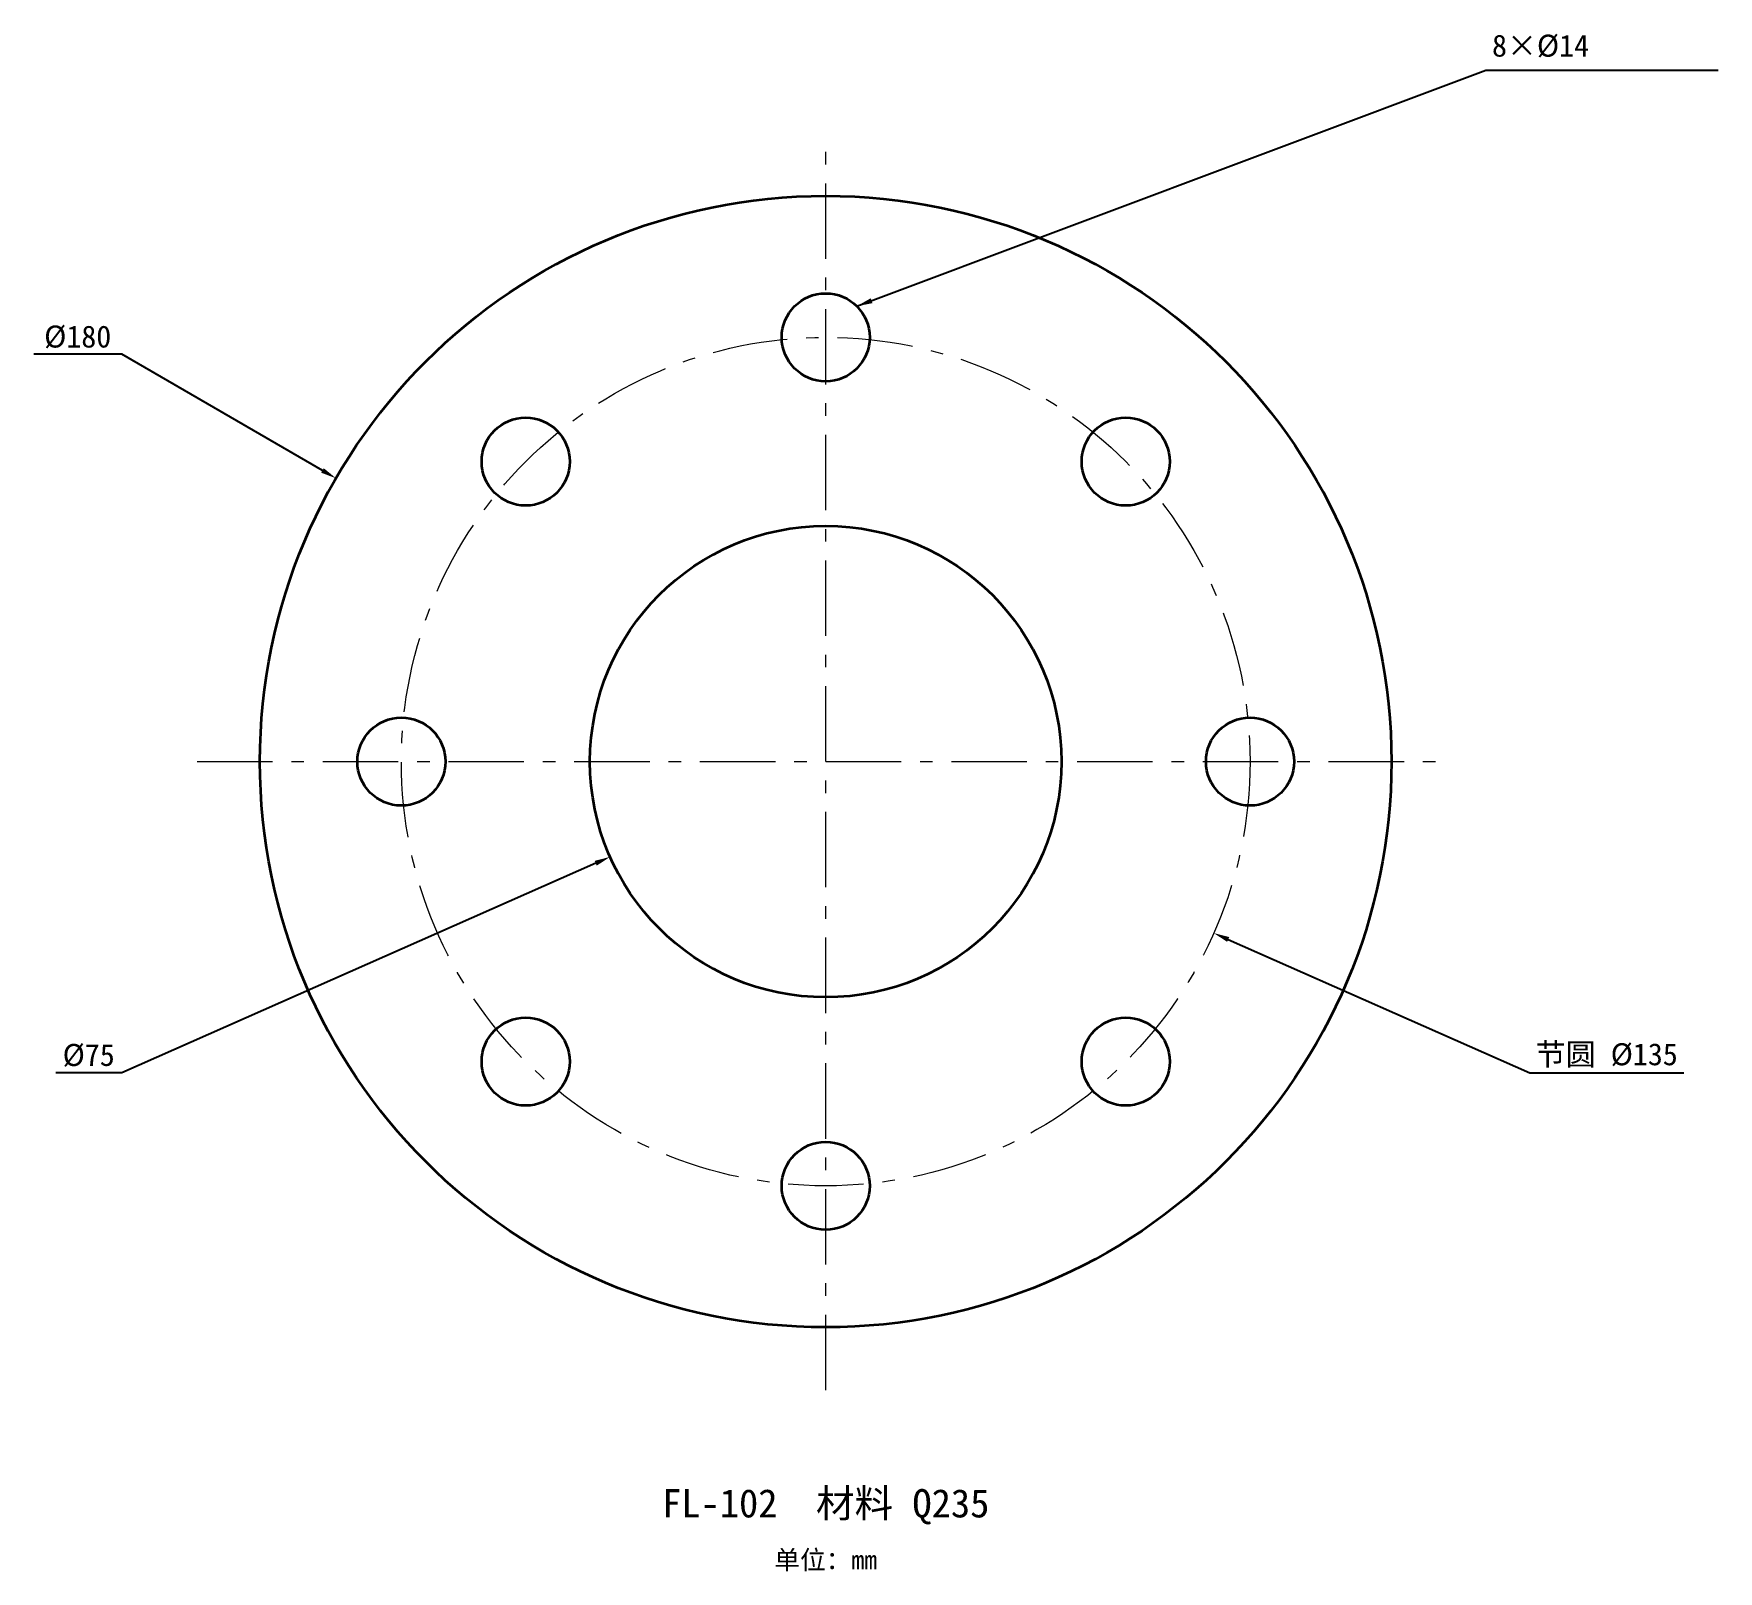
# Model space of a CAD drawing. Header units: millimetres. Extents: x -126 to 142, y -129 to 116.
import ezdxf
from ezdxf.enums import TextEntityAlignment as Align

# ---------------------------------------------------------------- set-up
doc = ezdxf.new("R2010")
doc.units = ezdxf.units.MM
doc.linetypes.add('CENTER', pattern=[20, 12, -3, 2, -3])
for name, color, linetype, lineweight in [('BOLT_HOLES', 7, 'CONTINUOUS', 35), ('BORE', 7, 'CONTINUOUS', 35), ('CENTER', 7, 'CENTER', 18), ('DIMENSIONS', 7, 'CONTINUOUS', 18), ('NOTES', 7, 'CONTINUOUS', 25), ('OUTLINE', 7, 'CONTINUOUS', 35)]:
    doc.layers.add(name, color=color, linetype=linetype, lineweight=lineweight)
doc.styles.add('CN', font='simsun.ttc')
doc.dimstyles.new('FLANGE_DIM', dxfattribs={"dimtxt": 3.5, "dimasz": 2.5, "dimexe": 1.25, "dimexo": 0.625, "dimgap": 1, "dimtad": 1, "dimtih": 1, "dimtoh": 1, "dimdec": 0, "dimtxsty": 'CN', "dimcen": 0, "dimclrd": 7, "dimclre": 7, "dimclrt": 7, "dimazin": 3, "dimtfac": 1, "dimtofl": 0, "dimtmove": 1, "dimatfit": 3})

msp = doc.modelspace()

# ---------------------------------------------------------------- linework, layer by layer
at = {"layer": 'BOLT_HOLES'}
for centre in [(0, 67.5), (-47.73, 47.73), (47.73, 47.73), (-67.5, 0), (67.5, 0), (-47.73, -47.73), (47.73, -47.73), (0, -67.5)]:
    msp.add_circle(centre, 7, dxfattribs=at)
at = {"layer": 'BORE'}
msp.add_circle((0, 0), 37.5, dxfattribs=at)
at = {"layer": 'CENTER', "linetype": 'CENTER'}
for p, q in [((0, -100), (0, 100)), ((-100, 0), (100, 0))]:
    msp.add_line(p, q, dxfattribs=at)
msp.add_circle((0, 0), 67.5, dxfattribs=at)
at = {"layer": 'OUTLINE'}
msp.add_circle((0, 0), 90, dxfattribs=at)

# ---------------------------------------------------------------- texts
at = {"layer": 'DIMENSIONS', "insert": (106, 112), "char_height": 3.5, "attachment_point": 7, "style": 'CN'}
msp.add_mtext('8×Ø14', dxfattribs=at)
at = {"layer": 'NOTES', "style": 'CN'}
for s, height, p in [('FL-102  材料 Q235', 4.5, (0, -118)), ('单位：mm', 3, (0, -127))]:
    msp.add_text(s, height=height, dxfattribs=at).set_placement(p, align=Align.MIDDLE_CENTER)

# ---------------------------------------------------------------- dimensions: what is measured, and where the dimension line sits
at = {"layer": 'DIMENSIONS'}
for radius, location in [(90, (-112, 64.8)), (37.5, (-112, -49.5))]:
    msp.add_diameter_dim(center=(0, 0), radius=radius, location=location, dimstyle='FLANGE_DIM', dxfattribs=at).render()
msp.add_diameter_dim(center=(0, 0), radius=67.5, location=(112, -49.5), text='节圆 <>', dimstyle='FLANGE_DIM', dxfattribs=at).render()

# ---------------------------------------------------------------- leaders
msp.add_leader([(4.95, 72.45), (105, 110), (142, 110)], dimstyle='FLANGE_DIM', dxfattribs=at)

doc.saveas('drawing.dxf')
